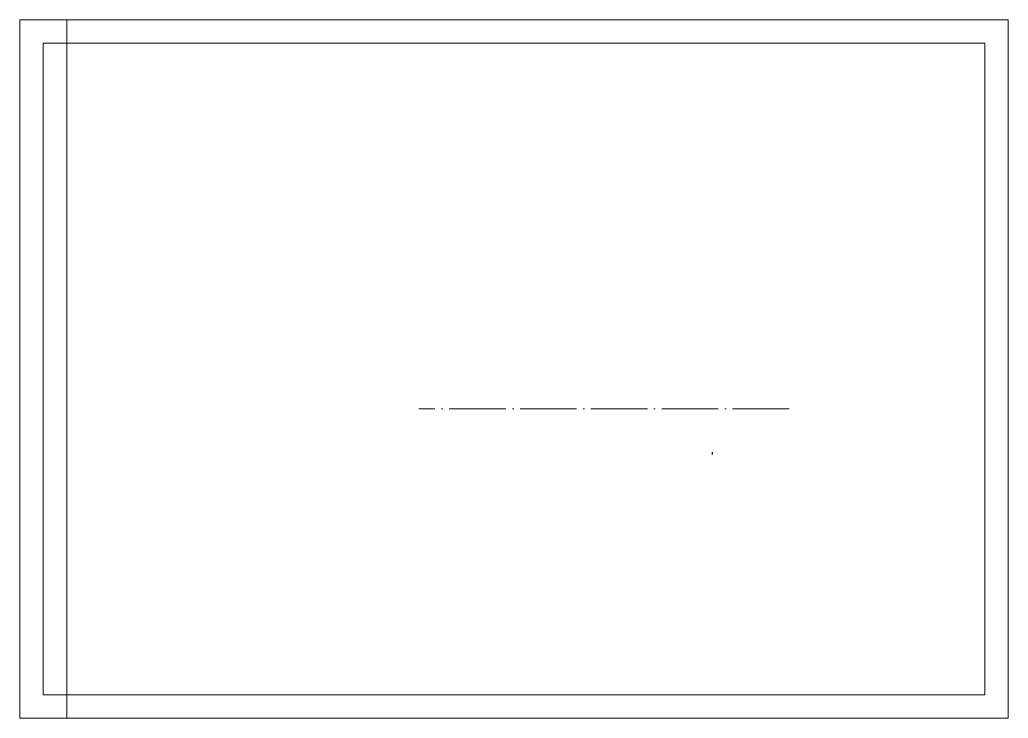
# Model space of a CAD drawing. Header units: millimetres. Extents: x 0 to 420, y 0 to 297.
import ezdxf

# ---------------------------------------------------------------- set-up
doc = ezdxf.new("R2010")
doc.units = ezdxf.units.MM
doc.linetypes.add('ACAD_ISO04W100', pattern=[30, 24, -3, 0, -3])
for name, color, linetype, lineweight in [('axe', 7, 'ACAD_ISO04W100', 15), ('format', 210, 'Continuous', 15), ('muchii groase', 130, 'Continuous', 30)]:
    doc.layers.add(name, color=color, linetype=linetype, lineweight=lineweight)

msp = doc.modelspace()

# ---------------------------------------------------------------- linework, layer by layer
at = {"layer": 'axe'}
msp.add_line((326.93, 131.44), (169.56, 131.44), dxfattribs=at)
at = {"layer": 'format'}
for p, q in [((20, 0), (20, 296.65)), ((115, 286.65), (115, 286.65))]:
    msp.add_line(p, q, dxfattribs=at)
for points in [[(0, 0), (420.1, 0), (420.1, 296.65), (0, 296.65)], [(10, 10), (410.1, 10), (410.1, 286.65), (10, 286.65)]]:
    msp.add_lwpolyline(points, close=True, dxfattribs=at)
at = {"layer": 'muchii groase'}
msp.add_line((294.47, 112.04), (294.47, 113.04), dxfattribs=at)

doc.saveas('drawing.dxf')
